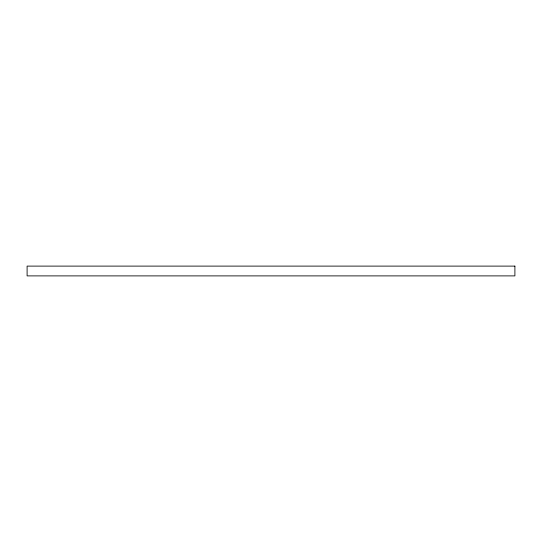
<?xml version="1.0" encoding="UTF-8"?>
<svg xmlns="http://www.w3.org/2000/svg" width="542" height="542" viewBox="0 0 542 542"><rect width="100%" height="100%" fill="white"/><g stroke="black" fill="none" stroke-linecap="round" stroke-linejoin="round"><path stroke-width="0.81" d="M514.9 266.108L27.1 266.108L27.1 275.892L514.9 275.892L514.9 266.108"/></g></svg>
